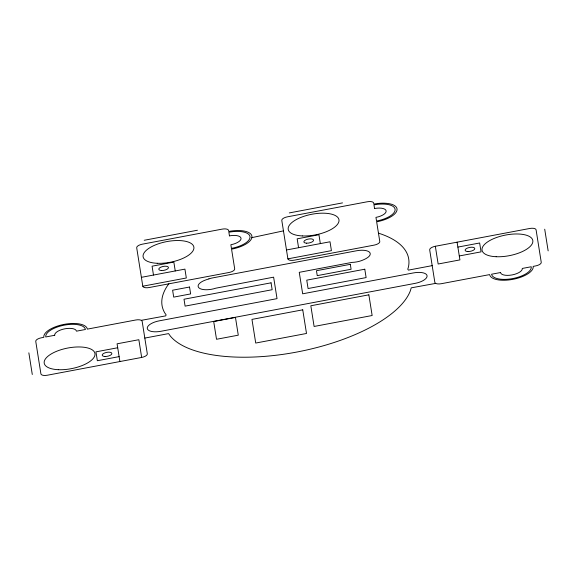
<?xml version="1.0" encoding="UTF-8"?>
<svg xmlns="http://www.w3.org/2000/svg" width="577" height="577" viewBox="0 0 577 577"><rect width="100%" height="100%" fill="white"/><g stroke="black" fill="none" stroke-linecap="round" stroke-linejoin="round"><path stroke-width="0.87" d="M251.868 237.637L283.451 230.865M168.837 283.826L168.376 284.403A125.512 50.848 -11 0 0 164.806 312.979L166.097 314.79L165.772 315.864L141.315 320.336M144.221 240.27L197.421 230.237M289.315 212.913L342.514 202.888M141.387 277.335L184.921 269.127L186.328 277.991L142.8 286.199L136.699 247.778A6.152 2.496 -11 0 1 142.346 244.172L222.152 229.127A6.152 2.496 -11 0 1 228.586 230.454L228.744 231.435A22.15 8.972 -11 0 1 251.918 236.202A22.15 8.972 -11 0 1 231.565 249.17L234.695 268.875A6.152 2.496 -11 0 1 229.04 272.481L149.234 287.526A6.152 2.496 -11 0 1 142.8 286.199M286.488 249.978L330.015 241.777L331.422 250.642L287.894 258.849L281.792 220.421A6.152 2.496 -11 0 1 287.447 216.822L367.246 201.777A6.152 2.496 -11 0 1 373.687 203.097L373.838 204.085A22.15 8.972 -11 0 1 397.012 208.852A22.15 8.972 -11 0 1 376.658 221.82L379.789 241.525A6.152 2.496 -11 0 1 374.134 245.124L294.328 260.169A6.152 2.496 -11 0 1 287.894 258.849M435.339 246.271L529.65 228.492A6.152 2.496 -11 0 1 536.083 229.819L541.248 262.326A6.152 2.496 -11 0 1 535.6 265.932L533.177 266.386A22.15 8.972 -11 0 1 512.823 279.355A22.15 8.972 -11 0 1 489.649 274.594L441.282 283.711A6.152 2.496 -11 0 1 434.849 282.384L429.685 249.877A6.152 2.496 -11 0 1 435.339 246.271L438.152 264.006L459.919 259.902L457.099 242.167M457.886 247.093L479.646 242.989L481.059 251.86L459.292 255.964M432.187 265.636L408.415 270.123L407.773 269.228L408.429 267.05A125.512 50.848 -11 0 0 380.452 233.808L378.469 233.209M144.813 338.079L168.585 333.6L170.439 336.196A125.512 50.848 -11 0 0 296.484 352.107A125.512 50.848 -11 0 0 410.29 290.981L411.228 287.851L435.685 283.379M117.708 347.751L95.941 351.855L97.354 360.726L119.114 356.622M141.661 357.444L47.35 375.223A6.152 2.496 -11 0 1 40.917 373.903L35.752 341.389A6.152 2.496 -11 0 1 41.4 337.783L43.823 337.329A22.15 8.972 -11 0 1 64.177 324.361A22.15 8.972 -11 0 1 87.351 329.121L135.718 320.004A6.152 2.496 -11 0 1 142.151 321.331L147.315 353.838A6.152 2.496 -11 0 1 141.661 357.444L138.848 339.709L117.081 343.813L119.901 361.548M544.71 229.206L548.15 250.88M320.343 243.595L318.93 234.731L297.169 238.835L298.576 247.699M175.249 270.952L173.836 262.081L152.076 266.185L153.482 275.056M28.85 352.835L32.29 374.509M208.91 278.886L206.068 279.831A13.04 5.287 -11 0 0 199.065 287.966A13.04 5.287 -11 0 0 215.82 288.183L273.621 277.162L277.032 298.641L159.259 320.841A13.04 5.287 -11 0 0 147.272 328.472A13.04 5.287 -11 0 0 160.875 331.292L415.079 283.372A13.04 5.287 -11 0 0 427.067 275.734A13.04 5.287 -11 0 0 413.421 272.928L302.665 293.808L299.254 272.33L351.941 262.405A13.04 5.287 -11 0 0 363.885 259.636A31.187 12.636 -11 0 0 366.229 258.467A13.04 5.287 -11 0 0 369.208 251.94A13.04 5.287 -11 0 0 356.6 250.764L212.956 277.84A13.04 5.287 -11 0 0 208.91 278.886M189.537 287.029L172.61 290.217L173.706 297.119L190.634 293.924L189.537 287.029M350.318 264.331L316.463 270.714L317.242 275.64L351.097 269.257L350.318 264.331M271.06 282.824L184.005 299.232L185.102 306.127L272.156 289.719L271.06 282.824M364.787 269.214L306.755 280.155L308.082 288.529L366.121 277.587L364.787 269.214M54.707 335.28L45.756 336.968A20.181 8.179 -11 0 1 64.299 325.147A20.181 8.179 -11 0 1 85.418 329.489L76.467 331.176A11.071 4.486 -11 0 0 64.884 328.796A11.071 4.486 -11 0 0 54.707 335.28M235.466 317.437L213.699 321.54L216.519 339.276L238.279 335.172L235.466 317.437M368.862 294.825L310.823 305.767L314.104 326.459L372.143 315.518L368.862 294.825M302.745 309.827L251.961 319.398L255.719 343.048L306.502 333.47L302.745 309.827M500.533 272.539L491.582 274.226A20.181 8.179 -11 0 0 512.701 278.568A20.181 8.179 -11 0 0 531.244 266.754L522.293 268.442A11.071 4.486 -11 0 1 512.116 274.926A11.071 4.486 -11 0 1 500.533 272.539M374.545 208.521L373.968 204.871A20.181 8.179 -11 0 1 395.079 209.213A20.181 8.179 -11 0 1 376.536 221.034L375.952 217.385A11.071 4.486 -11 0 0 386.128 210.901A11.071 4.486 -11 0 0 374.545 208.521M229.451 235.87L228.874 232.228A20.181 8.179 -11 0 1 249.985 236.57A20.181 8.179 -11 0 1 231.435 248.384L230.858 244.742A11.071 4.486 -11 0 0 241.035 238.251A11.071 4.486 -11 0 0 229.451 235.87M104.899 356.492A4.919 1.991 -11 0 0 111.88 353.42A4.919 1.991 -11 0 0 104.358 353.081A4.919 1.991 -11 0 0 104.899 356.492M58.306 369.698A25.842 10.473 -11 0 0 94.967 353.564A25.842 10.473 -11 0 0 55.457 351.782A25.842 10.473 -11 0 0 58.306 369.698M467.81 251.55A4.919 1.991 -11 0 0 474.792 248.478A4.919 1.991 -11 0 0 467.262 248.139A4.919 1.991 -11 0 0 467.81 251.55M496.148 256.722A25.842 10.473 -11 0 0 532.816 240.58A25.842 10.473 -11 0 0 493.306 238.799A25.842 10.473 -11 0 0 496.148 256.722M161.481 270.534A4.919 1.991 -11 0 0 168.462 267.461A4.919 1.991 -11 0 0 160.94 267.122A4.919 1.991 -11 0 0 161.481 270.534M157.218 263.285A25.842 10.473 -11 0 0 193.879 247.144A25.842 10.473 -11 0 0 154.369 245.362A25.842 10.473 -11 0 0 157.218 263.285M306.575 243.184A4.919 1.991 -11 0 0 313.563 240.104A4.919 1.991 -11 0 0 306.034 239.765A4.919 1.991 -11 0 0 306.575 243.184M302.312 235.928A25.842 10.473 -11 0 0 338.973 219.794A25.842 10.473 -11 0 0 299.463 218.012A25.842 10.473 -11 0 0 302.312 235.928"/></g></svg>
